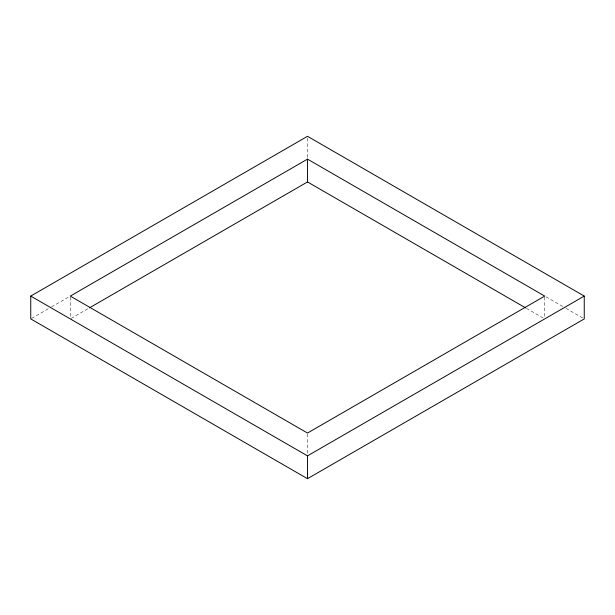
<?xml version="1.0" encoding="UTF-8"?>
<svg xmlns="http://www.w3.org/2000/svg" width="615" height="615" viewBox="0 0 615 615"><rect width="100%" height="100%" fill="white"/><g stroke="black" fill="none" stroke-linecap="round" stroke-linejoin="round"><path stroke-width="0.46" stroke-dasharray="3.08 2.31" d="M31.58 318.432L50.699 307.4M51.529 306.916L68.98 296.845M71.117 318.432L88.529 308.376M546.02 296.845L565.139 307.877M565.969 308.353L583.42 318.432M526.471 308.376L543.883 318.432M544.713 297.037L544.713 317.963M307.5 138.206L307.5 158.178M307.5 433.99L307.5 453.962M70.287 297.037L70.287 317.963"/><path stroke-width="0.92" d="M30.75 296.084L307.5 136.307L584.25 296.084L584.25 318.916L307.5 478.693L30.75 318.916L30.75 296.084L307.5 455.869L584.25 296.084M307.5 159.131L70.287 296.084L307.5 433.045L544.713 296.084L307.5 159.131L307.5 181.955L89.359 307.9M307.5 181.955L525.64 307.9M307.5 455.869L307.5 478.693"/></g></svg>
